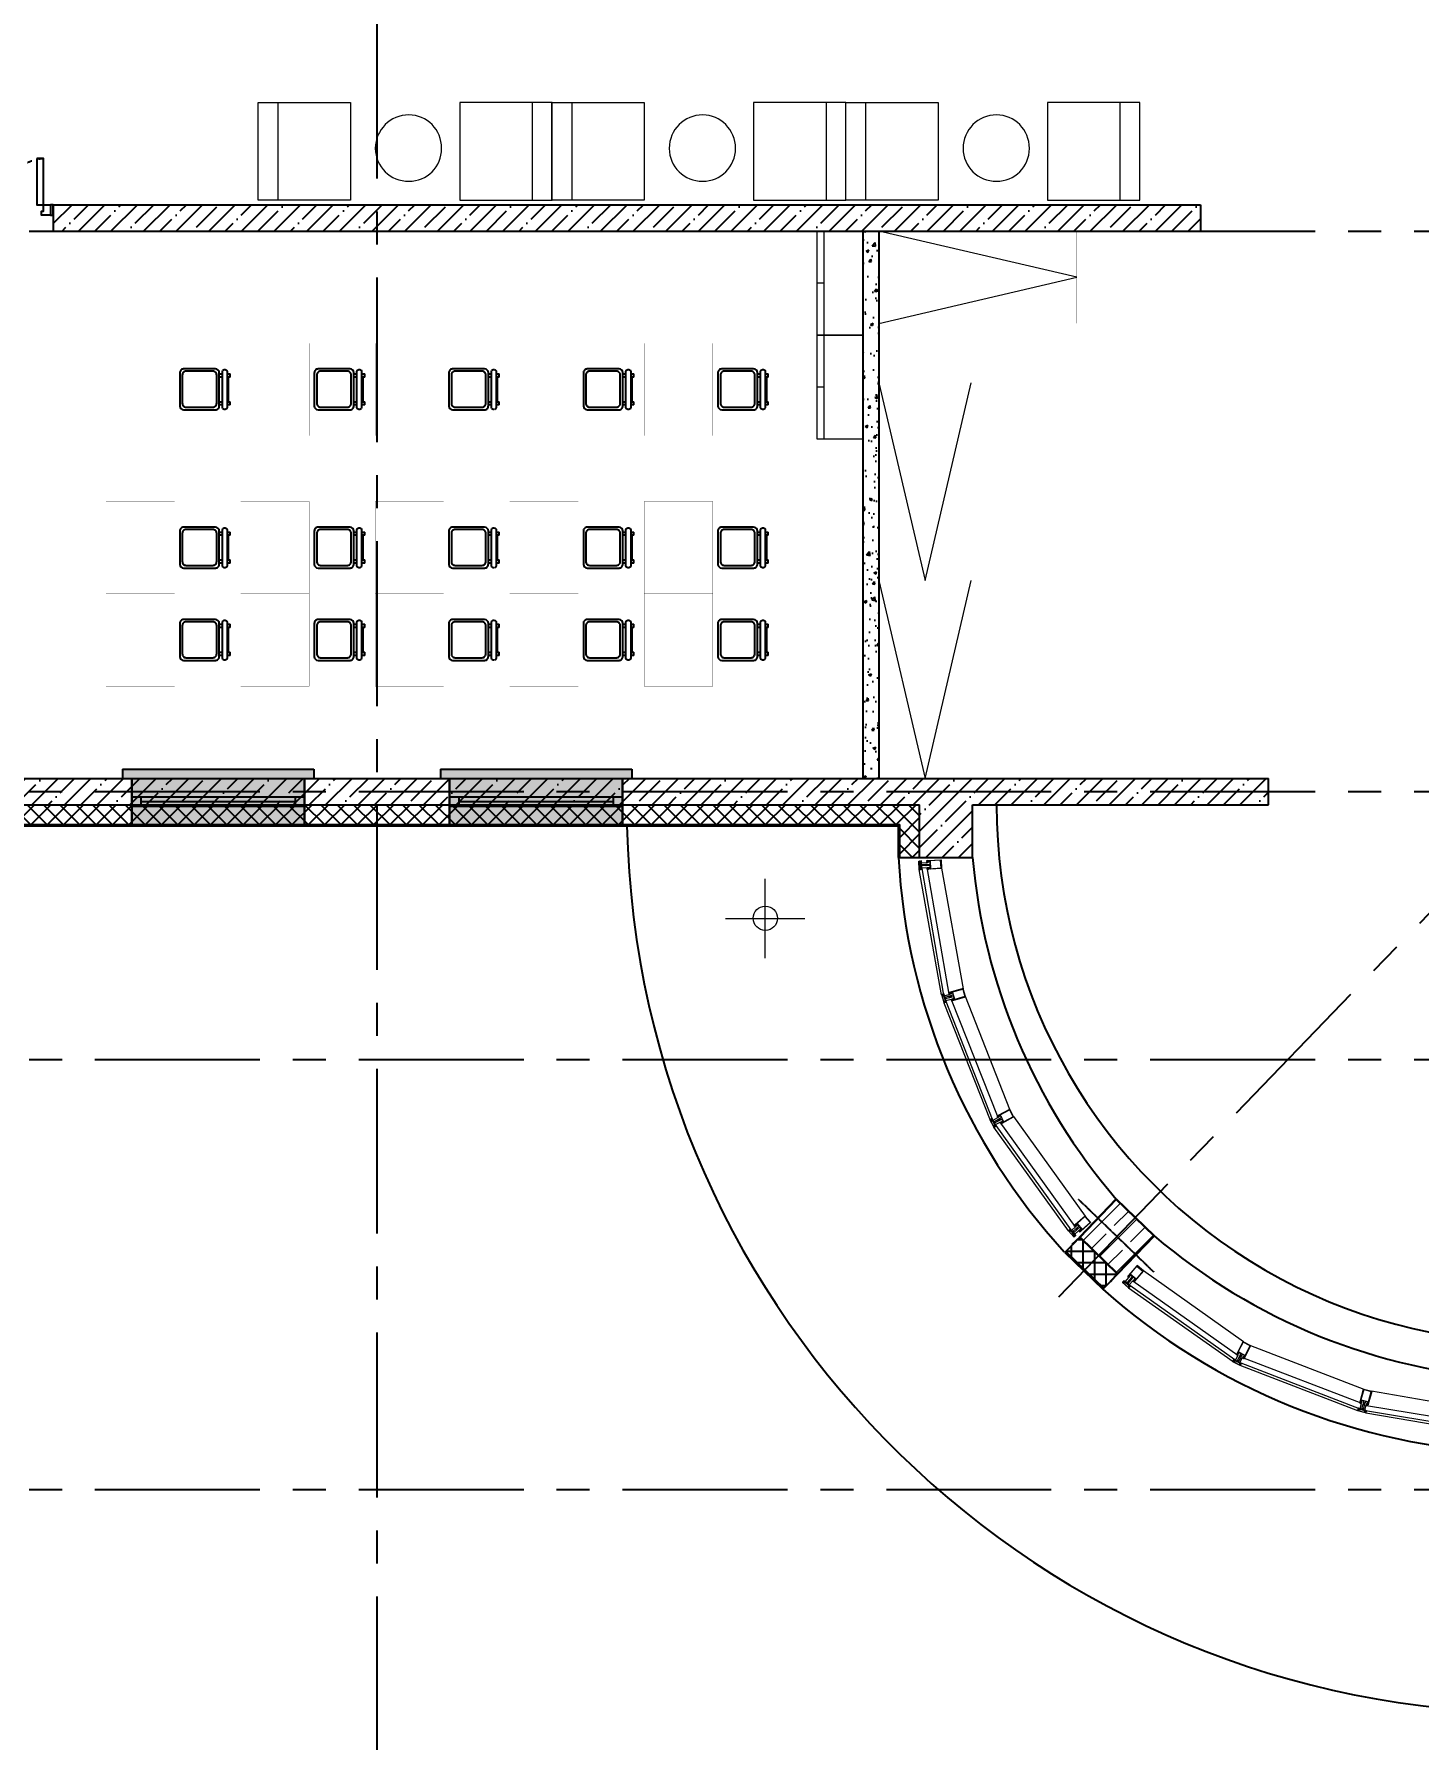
# Model space of a CAD drawing. Header units: millimetres. Extents: x -9318 to 9016603, y 0 to 838141.
# Drawn here: x 86807 to 97305, y 275963 to 288896 of the extents above; entities that cross this region are included whole.
import ezdxf
from ezdxf import colors
from ezdxf.entities.mleader import LeaderData, LeaderLine
from ezdxf.math import Vec2, Vec3

# ---------------------------------------------------------------- set-up
doc = ezdxf.new("R2010")
doc.units = ezdxf.units.MM
doc.linetypes.add('ACAD_ISO03W100', pattern=[30, 12, -18])
doc.linetypes.add('CENTER', pattern=[2, 1.25, -0.25, 0.25, -0.25])
for name, color, linetype, lineweight in [('АР_Перегородки витражные', 152, 'Continuous', 13), ('АР_Сущ Несущая стена', 202, 'Continuous', 30), ('АР_Штриховка монолит', 250, 'Continuous', 9), ('ТХ_мебель передв', 250, 'Continuous', 13)]:
    doc.layers.add(name, color=color, linetype=linetype, lineweight=lineweight)
doc.styles.add('ISOCPEUR', font='isocpeur.ttf', dxfattribs={"width": 0.7})
pattern_1 = [(90, (140697.79, 216407.274), (-87.5, 0), []), (180, (140697.79, 216407.274), (-7e-15, -87.5), [])]
pattern_2 = [(335.76716334, (-69115.3163, 318510.941), (0.651582564, 1.447617495), []), (65.76716334, (-69115.3163, 318510.941), (-1.447617495, 0.651582564), [])]

# ---------------------------------------------------------------- blocks, each defined once
blk = doc.blocks.new('Полуторная_на лестницу')
at = {"color": 8}
for points in [[(75, 80), (75, 1080), (125, 1080), (125, 80)], [(1375, 430), (1375, 80), (1425, 80), (1425, 430)]]:
    blk.add_lwpolyline(points, close=True, dxfattribs=at)
for points in [[(0, 0), (0, 80), (20, 80), (20, 0), (0, 0)], [(20, 80), (20, 0), (90, 0), (90, 30), (75, 30), (75, 80), (20, 80)], [(1480, 80), (1480, 0), (1410, 0), (1410, 30), (1425, 30), (1425, 80), (1480, 80)], [(1500, 0), (1500, 80), (1480, 80), (1480, 0), (1500, 0)]]:
    blk.add_lwpolyline(points, dxfattribs=at)
at = {"color": 8, "linetype": 'ACAD_ISO03W100', "ltscale": 3}
for centre, radius, start, end in [((75, 80), 1000, 0, 90), ((1465, 40), 392, 95.9075, 174.0925)]:
    blk.add_arc(centre, radius, start, end, dxfattribs=at)
blk = doc.blocks.new('*U867')
h = blk.add_hatch(color=8)
h.dxf.hatch_style = 1
h.paths.add_polyline_path([(-1380, -210), (70, -210), (70, -140), (0, -140), (0, 220), (-1310, 220), (-1310, -140), (-1380, -140)])
at = {"color": 8, "lineweight": 30}
for p, q in [((-1310, -140), (-1310, 220)), ((0, -140), (0, 220))]:
    blk.add_line(p, q, dxfattribs=at)
at = {"color": 8}
for p, q in [((0, 220), (-1310, 220)), ((-1310, 70), (0, 70)), ((-1310, 0), (0, 0)), ((-1240, 0), (-1240, 70)), ((-1240, 35), (-70, 35)), ((-70, 0), (-70, 70)), ((-1380, -210), (-1380, -140)), ((-1380, -140), (-1310, -140)), ((-1380, -210), (70, -210)), ((0, -140), (70, -140)), ((70, -210), (70, -140))]:
    blk.add_line(p, q, dxfattribs=at)
blk = doc.blocks.new('*U852')
h = blk.add_hatch(color=8)
h.dxf.hatch_style = 1
h.paths.add_polyline_path([(-1380, -210), (70, -210), (70, -140), (0, -140), (0, 220), (-1310, 220), (-1310, -140), (-1380, -140)])
at = {"color": 8, "lineweight": 30}
for p, q in [((-1310, -140), (-1310, 220)), ((0, -140), (0, 220))]:
    blk.add_line(p, q, dxfattribs=at)
at = {"color": 8}
for p, q in [((0, 220), (-1310, 220)), ((-1310, 70), (0, 70)), ((-1310, 0), (0, 0)), ((-1240, 0), (-1240, 70)), ((-1240, 35), (-70, 35)), ((-70, 0), (-70, 70)), ((-1380, -210), (-1380, -140)), ((-1380, -140), (-1310, -140)), ((-1380, -210), (70, -210)), ((0, -140), (70, -140)), ((70, -210), (70, -140))]:
    blk.add_line(p, q, dxfattribs=at)
blk = doc.blocks.new('_DotSmall')
at = {"color": 8, "linetype": 'ByBlock', "const_width": 0.5}
blk.add_lwpolyline([(-0.0625, 0, 1), (0.0625, 0, 1)], format="xyb", close=True, dxfattribs=at)
blk = doc.blocks.new('стойка витр.')
h = blk.add_hatch()
h.set_pattern_fill('ANSI37', color=8, scale=0.5, angle=-69.2328)
h.set_pattern_definition(pattern_2)
edge = h.paths.add_edge_path()
edge.add_line((-23, 14), (-23, 15))
edge.add_arc((-23, 15), 0.427, 20.7605, 72.3)
edge.add_arc((-23, 16), 0.427, 110.764, 252.288, ccw=False)
edge.add_line((-23, 16), (-22, 16))
edge.add_arc((-22, 16), 0.183, 20.749, 110.7854, ccw=False)
edge.add_line((-22, 16), (-22, 16))
edge.add_arc((-22, 16), 0.183, 200.7666, 335.778)
edge.add_line((-22, 16), (-21, 18))
edge.add_arc((-22, 18), 0.637, 344.3928, 381.7249)
edge.add_line((-21, 18), (-23, 22))
edge.add_arc((-23, 22), 0.637, 19.8094, 57.1415)
edge.add_line((-23, 22), (-24, 23))
edge.add_arc((-24, 23), 0.183, 65.7564, 200.7677)
edge.add_line((-25, 23), (-24, 23))
edge.add_arc((-25, 23), 0.183, -69.251, 20.7854, ccw=False)
edge.add_line((-25, 23), (-26, 22))
edge.add_arc((-26, 23), 0.427, 149.2464, 290.7703, ccw=False)
edge.add_arc((-27, 23), 0.427, 329.2344, 380.7738)
edge.add_line((-26, 23), (-27, 24))
edge.add_arc((-27, 24), 0.183, 20.749, 110.7854)
edge.add_line((-27, 24), (-33, 22))
edge.add_arc((-33, 21), 0.306, 107.612, 200.6883)
edge.add_line((-34, 21), (-33, 21))
edge.add_arc((-33, 21), 0.304, 200.7453, 225.8124)
edge.add_line((-33, 21), (-32, 19))
edge.add_arc((-32, 19), 0.305, -108.8628, 45.7814, ccw=False)
edge.add_arc((-29, 28), 9.95, 231.9543, 250.0412, ccw=False)
edge.add_arc((-35, 20), 0.4, 42.3093, 119.225)
edge.add_arc((-35, 20), 0.602, 134.395, 228.6478)
edge.add_arc((-29, 28), 11, 232.0873, 240.8889)
edge.add_arc((-37, 13), 6.09, 40.7589, 60.6144, ccw=False)
edge.add_arc((-33, 17), 0.305, -34.8959, 41.6027, ccw=False)
edge.add_line((-32, 16), (-33, 16))
edge.add_arc((-33, 16), 0.305, 145.1101, 256.4243)
edge.add_line((-33, 15), (-32, 15))
edge.add_arc((-32, 15), 0.305, -34.8899, 76.4243, ccw=False)
edge.add_line((-32, 15), (-32, 14))
edge.add_arc((-32, 14), 0.305, 145.1101, 256.4243)
edge.add_line((-32, 13), (-31, 13))
edge.add_arc((-31, 13), 0.305, -24.2247, 76.4204, ccw=False)
edge.add_line((-31, 13), (-32, 11))
edge.add_arc((-31, 11), 0.305, 155.7711, 290.7403)
edge.add_line((-31, 11), (-23, 14))
edge.add_arc((-23, 14), 0.183, 290.749, 380.749)
edge = h.paths.add_edge_path(flags=16)
edge.add_line((-23, 21), (-22, 19))
edge.add_arc((-23, 18), 0.541, -69.2328, 20.7672, ccw=False)
edge.add_line((-23, 18), (-23, 18))
edge.add_arc((-24, 18), 0.541, 200.7672, 290.7672, ccw=False)
edge.add_line((-24, 18), (-25, 20))
edge.add_arc((-25, 20), 0.541, 110.7672, 200.7672, ccw=False)
edge.add_line((-25, 21), (-24, 21))
edge.add_arc((-24, 21), 0.541, 20.7672, 110.7672, ccw=False)
edge = h.paths.add_edge_path(flags=16)
edge.add_line((-27, 20), (-26, 17))
edge.add_arc((-26, 17), 0.541, -69.2328, 20.7672, ccw=False)
edge.add_line((-26, 16), (-28, 15))
edge.add_arc((-28, 16), 0.541, 200.7672, 290.7672, ccw=False)
edge.add_line((-29, 15), (-30, 19))
edge.add_arc((-30, 19), 0.541, 110.7672, 200.7672, ccw=False)
edge.add_line((-30, 20), (-28, 21))
edge.add_arc((-27, 20), 0.541, 20.7672, 110.7672, ccw=False)
h = blk.add_hatch()
h.set_pattern_fill('ANSI37', color=8, scale=0.5, angle=-69.2328)
h.set_pattern_definition([(335.76716334, (-69115.9168, 318510.7132), (0.651582564, 1.447617495), []), (65.76716334, (-69115.9168, 318510.7132), (-1.447617495, 0.651582564), [])])
edge = h.paths.add_edge_path()
edge.add_arc((-61, -46), 0.549, 155.7657, 200.7672)
edge.add_line((-62, -46), (-61, -44))
edge.add_arc((-61, -44), 0.183, 20.7672, 155.7657)
edge.add_line((-61, -44), (-61, -45))
edge.add_arc((-61, -45), 0.183, 200.7672, 290.7672)
edge.add_line((-61, -45), (-59, -44))
edge.add_arc((-60, -44), 0.427, -69.2328, 72.2936)
edge.add_arc((-59, -43), 0.427, 200.7672, 252.2936)
edge.add_line((-60, -43), (-63, -35))
edge.add_arc((-63, -34), 0.305, 110.7672, 200.7672)
edge.add_line((-63, -34), (-61, -33))
edge.add_arc((-60, -34), 0.304, 76.4029, 110.7672)
edge.add_line((-60, -33), (-60, -34))
edge.add_arc((-108, -56), 53, 16.7114, 24.8229)
edge.add_line((-57, -41), (-58, -41))
edge.add_arc((-58, -41), 0.305, 145.1109, 256.4234)
edge.add_line((-58, -42), (-57, -42))
edge.add_arc((-57, -42), 0.305, -34.8891, 76.4234)
edge.add_line((-57, -42), (-57, -43))
edge.add_arc((-57, -43), 0.305, 145.1109, 256.4234)
edge.add_line((-57, -44), (-56, -44))
edge.add_arc((-56, -44), 0.305, -34.8891, 76.4234)
edge.add_line((-56, -44), (-56, -45))
edge.add_arc((-56, -45), 0.305, 145.1109, 256.4234)
edge.add_line((-56, -46), (-55, -46))
edge.add_arc((-56, -46), 0.305, -34.8891, 76.4234)
edge.add_line((-55, -46), (-56, -47))
edge.add_arc((-56, -47), 0.305, 145.1109, 256.4234)
edge.add_line((-56, -47), (-55, -48))
edge.add_arc((-55, -48), 0.305, -34.8891, 76.4234)
edge.add_line((-55, -48), (-55, -49))
edge.add_arc((-55, -49), 0.305, 145.1109, 256.4234)
edge.add_line((-55, -49), (-54, -50))
edge.add_arc((-54, -50), 0.305, -34.8891, 76.4234)
edge.add_line((-54, -50), (-54, -51))
edge.add_arc((-54, -51), 0.305, 145.1109, 256.4234)
edge.add_line((-54, -51), (-53, -51))
edge.add_arc((-53, -52), 0.305, -43.6751, 76.4279)
edge.add_line((-53, -52), (-54, -53))
edge.add_arc((-54, -53), 0.305, 136.3286, 262.7471)
edge.add_arc((-55, -61), 7.99, 59.586, 82.7471)
edge.add_arc((-51, -54), 0.305, 253.291, 419.586)
edge.add_arc((-53, -61), 6.03, 73.291, 110.7672)
edge.add_line((-55, -55), (-55, -55))
edge.add_arc((-55, -55), 0.427, 200.7672, 290.7672)
edge.add_line((-55, -55), (-57, -51))
edge.add_arc((-56, -51), 0.427, 149.2366, 200.7672)
edge.add_arc((-57, -51), 0.427, -30.7634, 40.0143)
edge.add_arc((-57, -51), 0.427, 40.0005, 110.7672)
edge.add_line((-57, -50), (-58, -51))
edge.add_arc((-58, -51), 0.183, 110.7672, 200.7672)
edge.add_line((-58, -51), (-58, -51))
edge.add_arc((-59, -51), 0.183, 245.7686, 380.7672)
edge.add_line((-59, -51), (-60, -51))
edge.add_arc((-60, -50), 0.549, 200.7672, 245.7686)
edge.add_line((-60, -50), (-62, -46))
edge = h.paths.add_edge_path(flags=16)
edge.add_arc((-59, -49), 0.541, 200.7672, 290.7672)
edge.add_line((-61, -47), (-60, -49))
edge.add_arc((-60, -47), 0.541, 110.7672, 200.7672)
edge.add_line((-59, -46), (-60, -46))
edge.add_arc((-59, -46), 0.541, 20.7672, 110.7672)
edge.add_line((-58, -48), (-59, -46))
edge.add_arc((-58, -49), 0.541, -69.2328, 20.7672)
edge.add_line((-59, -50), (-58, -49))
h = blk.add_hatch()
h.set_pattern_fill('ANSI37', color=8, scale=0.5, angle=-69.2328)
h.set_pattern_definition(pattern_2)
edge = h.paths.add_edge_path()
edge.add_line((-8, -26), (-7, -27))
edge.add_arc((-8, -27), 0.427, -30.7656, 20.7738, ccw=False)
edge.add_arc((-7, -27), 0.427, 149.2464, 290.7703)
edge.add_line((-7, -28), (-6, -27))
edge.add_arc((-6, -27), 0.183, 290.749, 380.7854)
edge.add_line((-6, -27), (-6, -27))
edge.add_arc((-6, -27), 0.183, 65.7564, 200.7677, ccw=False)
edge.add_line((-5, -27), (-4, -27))
edge.add_arc((-4, -28), 0.637, 19.8094, 57.1415, ccw=False)
edge.add_line((-4, -28), (-2, -31))
edge.add_arc((-3, -32), 0.637, -15.6072, 21.7249, ccw=False)
edge.add_line((-2, -32), (-3, -33))
edge.add_arc((-3, -33), 0.183, 200.7666, 335.778, ccw=False)
edge.add_line((-3, -33), (-3, -33))
edge.add_arc((-3, -33), 0.183, 20.749, 110.7854)
edge.add_line((-3, -33), (-4, -34))
edge.add_arc((-4, -34), 0.427, 110.764, 252.288)
edge.add_arc((-5, -35), 0.427, 20.7605, 72.3, ccw=False)
edge.add_line((-4, -35), (-4, -36))
edge.add_arc((-4, -36), 0.183, -69.251, 20.7854, ccw=False)
edge.add_line((-4, -36), (-11, -38))
edge.add_arc((-11, -38), 0.306, 200.846, 293.9223, ccw=False)
edge.add_line((-11, -38), (-11, -38))
edge.add_arc((-11, -37), 0.304, 175.722, 200.789, ccw=False)
edge.add_line((-11, -37), (-11, -35))
edge.add_arc((-12, -35), 0.305, 355.7529, 510.3972)
edge.add_arc((-3, -40), 9.95, 151.4932, 169.58)
edge.add_arc((-13, -38), 0.4, 282.3093, 359.225, ccw=False)
edge.add_arc((-13, -38), 0.602, 172.8865, 267.1393, ccw=False)
edge.add_arc((-3, -40), 11, 160.6454, 169.447, ccw=False)
edge.add_arc((-19, -34), 6.09, 340.92, 360.7754)
edge.add_arc((-13, -34), 0.305, 359.9316, 436.4302)
edge.add_line((-13, -34), (-14, -34))
edge.add_arc((-14, -33), 0.305, 145.1101, 256.4243, ccw=False)
edge.add_line((-14, -33), (-14, -32))
edge.add_arc((-14, -32), 0.305, 325.1101, 436.4243)
edge.add_line((-14, -32), (-15, -32))
edge.add_arc((-15, -31), 0.305, 145.1101, 256.4243, ccw=False)
edge.add_line((-15, -31), (-14, -30))
edge.add_arc((-15, -30), 0.305, 325.1139, 425.759)
edge.add_line((-15, -30), (-16, -29))
edge.add_arc((-16, -29), 0.305, 110.794, 245.7633, ccw=False)
edge.add_line((-16, -29), (-8, -26))
edge.add_arc((-8, -26), 0.183, 20.7854, 110.7854, ccw=False)
edge = h.paths.add_edge_path(flags=16)
edge.add_line((-3, -31), (-4, -29))
edge.add_arc((-5, -29), 0.541, 20.7672, 110.7672)
edge.add_line((-5, -28), (-6, -29))
edge.add_arc((-6, -29), 0.541, 110.7672, 200.7672)
edge.add_line((-6, -29), (-5, -32))
edge.add_arc((-5, -32), 0.541, 200.7672, 290.7672)
edge.add_line((-5, -32), (-4, -32))
edge.add_arc((-4, -31), 0.541, 290.7672, 380.7672)
edge = h.paths.add_edge_path(flags=16)
edge.add_line((-7, -33), (-8, -29))
edge.add_arc((-9, -30), 0.541, 20.7672, 110.7672)
edge.add_line((-9, -29), (-11, -30))
edge.add_arc((-11, -31), 0.541, 110.7672, 200.7672)
edge.add_line((-11, -31), (-10, -34))
edge.add_arc((-10, -34), 0.541, 200.7672, 290.7672)
edge.add_line((-9, -35), (-7, -34))
edge.add_arc((-7, -33), 0.541, 290.7672, 380.7672)
at = {"color": 8, "lineweight": 0, "ltscale": 100, "transparency": 33554687}
for points in [[(-69, -58), (-90, -2), (-90, -1), (-89, -1), (-89, -1), (-88, -3), (-87, -3), (-87, -3), (-86, -3), (-87, -1), (-87, 0), (-82, 2), (-81, 1), (-80, 1), (-77, 4), (-78, 5), (-90, 0), (-91, -2), (-70, -59), (-68, -60), (-55, -55), (-55, -54), (-59, -54), (-59, -54), (-60, -56), (-65, -58), (-66, -57), (-67, -55), (-67, -55), (-68, -55), (-68, -56), (-67, -58), (-67, -58), (-68, -59)], [(66, 59), (-27, 24), (-26, 22), (-25, 22), (-25, 22), (-25, 23), (-21, 25), (-19, 21), (-19, 21), (-19, 21), (-18, 17), (-22, 16), (-23, 17), (-23, 16), (-23, 16), (-23, 14), (-17, 16), (-16, 17), (-15, 20), (-15, 20), (-17, 24), (-17, 25), (-17, 25), (-14, 27), (-12, 26), (-4, 5), (-5, 4), (-33, -7), (-33, -7), (-32, -8), (-31, -9), (-30, -9), (-30, -9), (-29, -9), (-29, -8), (-28, -9), (-27, -8), (-27, -8), (-26, -8), (-25, -7), (-25, -7), (-25, -7), (-24, -7), (-24, -6), (-23, -7), (-22, -6), (-22, -6), (-21, -6), (-20, -6), (-20, -5), (-20, -5), (-19, -5), (-18, -4), (-18, -5), (-17, -4), (-15, -5), (-15, -6), (-16, -8), (-16, -9), (-16, -8), (-17, -9), (-18, -9), (-18, -9), (-19, -9), (-19, -10), (-20, -10), (-21, -10), (-21, -11), (-21, -10), (-23, -11), (-23, -11), (-23, -11), (-24, -11), (-24, -12), (-25, -12), (-26, -12), (-26, -13), (-26, -12), (-28, -13), (-28, -13), (-28, -13), (-29, -13), (-29, -14), (-30, -15), (-29, -16), (-29, -16), (-1, -6), (0, -6), (8, -28), (8, -29), (4, -31), (3, -30), (3, -29), (2, -25), (2, -25), (-1, -23), (-2, -23), (-8, -25), (-7, -27), (-6, -28), (-6, -27), (-6, -26), (-2, -25), (0, -28), (0, -28), (0, -29), (1, -32), (-4, -34), (-4, -33), (-4, -33), (-5, -34), (-4, -36), (89, -1), (89, 1), (67, 59)], [(64, 56), (85, 0), (11, -28), (-11, 28)]]:
    blk.add_lwpolyline(points, close=True, dxfattribs=at)
for points in [[(-74, -6), (-74, -6), (-75, -6), (-74, -7), (-77, -8, -0.414362), (-77, -8), (-79, -2, -0.414326), (-79, 0), (-77, 0), (-77, -1), (-76, 0), (-76, 0), (-77, 3, 0.551224), (-78, 4), (-80, 1, -0.267349), (-81, 1), (-82, 1, 0.249629), (-83, 1), (-86, -2, 0.827043), (-86, -3), (-82, -2, -0.414326), (-81, -2), (-78, -9, 0.414326), (-77, -10), (-76, -9, -0.082799), (-72, -16), (-68, -26), (-68, -26), (-68, -26), (-65, -35, -0.082799), (-63, -43), (-64, -44, 0.414326), (-65, -45), (-62, -52, -0.414326), (-62, -53), (-66, -55, 0.827043), (-66, -56), (-61, -56, 0.249629), (-61, -55), (-60, -54, -0.267349), (-59, -54), (-56, -54, 0.551224), (-56, -54), (-57, -51), (-57, -50), (-58, -50), (-58, -51), (-59, -52, -0.414326), (-60, -51), (-63, -45, -0.414362), (-63, -45), (-60, -44), (-60, -45), (-60, -45), (-59, -44)], [(-74, 3, 0.57795), (-74, 4), (-75, 4, -0.615334), (-75, 4, 0.101403), (-74, 7, 0.887085), (-74, 7, -0.164997), (-77, 5), (-77, 5, 0.414304), (-78, 4), (-76, 1, 0.228696), (-76, 1, -0.319049), (-76, 0, -0.319002), (-76, 0), (-77, -1, -0.4144), (-77, -1), (-78, 0, 0.668339), (-78, 0), (-79, -2, 0.198883), (-79, -2), (-77, -6, 0.198883), (-77, -7), (-75, -7, 0.668339), (-75, -7), (-75, -7, -0.4144), (-75, -7), (-74, -6, -0.710202), (-73, -7, 0.228696), (-73, -7), (-70, -16, 0.414362), (-70, -16), (-67, -15, 0.151171), (-67, -15), (-67, -15, 0.035408), (-70, -8), (-71, -7, -0.527868), (-71, -7), (-70, -6, 0.527868), (-71, -6), (-72, -5, -0.527868), (-72, -5), (-71, -4, 0.527868), (-71, -4), (-72, -4, -0.527868), (-72, -3), (-72, -2, 0.527868), (-72, -2), (-73, -2, -0.527868), (-73, -1), (-73, 0, 0.527868), (-73, 0), (-74, 0, -0.527868), (-74, 1), (-73, 1, 0.527868), (-74, 2), (-74, 2, -0.527868), (-75, 3)], [(-23, 14), (-23, 15, 0.228752), (-23, 15, -0.710164), (-23, 16), (-22, 16, -0.4144), (-22, 16), (-22, 16, 0.66825), (-22, 16), (-21, 18, 0.164348), (-21, 18), (-23, 22, 0.164348), (-23, 22), (-24, 23, 0.66825), (-25, 23), (-24, 23, -0.4144), (-25, 23), (-26, 22, -0.710164), (-26, 23, 0.228752), (-26, 23), (-27, 24, 0.4144), (-27, 24), (-33, 22, 0.430028), (-34, 21), (-33, 21, 0.109814), (-33, 21), (-32, 19, -0.800036), (-32, 18, -0.079083), (-35, 20, 0.348803), (-35, 20, 0.436125), (-35, 19, 0.038423), (-34, 18, -0.086853), (-32, 17, -0.346763), (-32, 16), (-33, 16, 0.527877), (-33, 15), (-32, 15, -0.527877), (-32, 15), (-32, 14, 0.527877), (-32, 13), (-31, 13, -0.469739), (-31, 13), (-32, 11, 0.667984), (-31, 11), (-23, 14, 0.414214)], [(-32, -8), (-33, -7, 0.523933), (-33, -7), (-64, -19, 0.414326), (-65, -20), (-64, -21, 0.410627), (-63, -21), (-63, -21, 0.492552), (-63, -21), (-63, -20, -0.441111), (-63, -20), (-61, -19, -0.208057), (-60, -19, -0.000016), (-57, -21, -0.439819), (-56, -22, -0.000016), (-58, -25, -0.208057), (-58, -26), (-60, -27, -0.441111), (-60, -26), (-61, -26, 0.492552), (-61, -26), (-61, -26, 0.410627), (-62, -27), (-61, -28, 0.414326), (-61, -28), (-30, -17, 0.523933), (-29, -16), (-30, -15)], [(-53, -51, -0.57795), (-53, -52), (-54, -53, 0.615334), (-54, -53, -0.101403), (-51, -54, -0.887085), (-51, -55, 0.164997), (-55, -55), (-55, -55, -0.414304), (-55, -55), (-57, -51, -0.228696), (-57, -51, 0.319049), (-57, -50, 0.319002), (-57, -50), (-58, -51, 0.4144), (-58, -51), (-58, -51, -0.668339), (-59, -51), (-60, -51, -0.198883), (-60, -50), (-62, -46, -0.198883), (-62, -46), (-61, -44, -0.668339), (-61, -44), (-61, -45, 0.4144), (-61, -45), (-59, -44, 0.710202), (-59, -43, -0.228696), (-60, -43), (-63, -35, -0.414362), (-63, -34), (-61, -33, -0.151171), (-60, -33), (-60, -34, -0.035408), (-57, -41), (-58, -41, 0.527868), (-58, -42), (-57, -42, -0.527868), (-57, -42), (-57, -43, 0.527868), (-57, -44), (-56, -44, -0.527868), (-56, -44), (-56, -45, 0.527868), (-56, -46), (-55, -46, -0.527868), (-55, -46), (-56, -47, 0.527868), (-56, -47), (-55, -48, -0.527868), (-55, -48), (-55, -49, 0.527868), (-55, -49), (-54, -50, -0.527868), (-54, -50), (-54, -51, 0.527868), (-54, -51)], [(-8, -26), (-7, -27, -0.228752), (-7, -27, 0.710164), (-7, -28), (-6, -27, 0.4144), (-6, -27), (-6, -27, -0.66825), (-5, -27), (-4, -27, -0.164348), (-4, -28), (-2, -31, -0.164348), (-2, -32), (-3, -33, -0.66825), (-3, -33), (-3, -33, 0.4144), (-3, -33), (-4, -34, 0.710164), (-4, -34, -0.228752), (-4, -35), (-4, -36, -0.4144), (-4, -36), (-11, -38, -0.430028), (-11, -38), (-11, -38, -0.109814), (-11, -37), (-11, -35, 0.800036), (-12, -35, 0.079083), (-13, -38, -0.348803), (-13, -38, -0.436125), (-14, -38, -0.038423), (-13, -36, 0.086853), (-13, -34, 0.346763), (-13, -34), (-14, -34, -0.527877), (-14, -33), (-14, -32, 0.527877), (-14, -32), (-15, -32, -0.527877), (-15, -31), (-14, -30, 0.469739), (-15, -30), (-16, -29, -0.667984), (-16, -29), (-8, -26, -0.414214)]]:
    blk.add_lwpolyline(points, format="xyb", close=True, dxfattribs=at)
for points in [[(-72, 0), (-73, 0)], [(-70, -6), (-69, -6), (-31, 9), (-31, 9), (-31, 11)], [(-27, 24), (-27, 24)], [(-23, 14), (-23, 14)], [(-56, -42), (-56, -41), (-17, -27), (-17, -27), (-16, -29)]]:
    blk.add_lwpolyline(points, dxfattribs=at)
at = {"color": 8}
blk.add_lwpolyline([(-73, 0), (-55, -48), (-54, -48), (-72, 0)], close=True, dxfattribs=at)
for points in [[(-27, 20), (-26, 17, -0.414214), (-26, 16), (-28, 15, -0.414214), (-29, 15), (-30, 19, -0.414214), (-30, 20), (-28, 21, -0.414214)], [(-23, 21), (-22, 19, -0.414214), (-23, 18), (-23, 18, -0.414214), (-24, 18), (-25, 20, -0.414214), (-25, 21), (-24, 21, -0.414214)], [(-75, -2), (-74, -4, -0.414214), (-75, -5), (-76, -5, -0.414214), (-77, -5), (-78, -3, -0.414214), (-77, -2), (-76, -2, -0.414214)], [(-58, -48), (-59, -46, 0.414214), (-59, -46), (-60, -46, 0.414214), (-61, -47), (-60, -49, 0.414214), (-59, -50), (-58, -49, 0.414214)], [(-7, -33), (-8, -29, 0.414214), (-9, -29), (-11, -30, 0.414214), (-11, -31), (-10, -34, 0.414214), (-9, -35), (-7, -34, 0.414214)], [(-3, -31), (-4, -29, 0.414214), (-5, -28), (-6, -29, 0.414214), (-6, -29), (-5, -32, 0.414214), (-5, -32), (-4, -32, 0.414214)]]:
    blk.add_lwpolyline(points, format="xyb", close=True, dxfattribs=at)
at = {"color": 8, "lineweight": 0, "ltscale": 100, "transparency": 33554687}
blk.add_arc((-33, 21), 0.305, 110.7562, 200.7779, dxfattribs=at)
blk = doc.blocks.new('A$Ccadbda81')
at = {"layer": 'АР_Перегородки витражные', "color": 8}
for p, q in [((89, -1005), (-114, -61)), ((-95, -53), (104, -1006)), ((145, -997), (-54, -43)), ((55, -46), (251, -953)), ((636, -1855), (270, -1012)), ((108, -1064), (489, -1941)), ((508, -1935), (124, -1053)), ((163, -1037), (546, -1918)), ((666, -1908), (1236, -2643)), ((1113, -2760), (520, -1993)), ((533, -1980), (1130, -2751)), ((1163, -2725), (567, -1955))]:
    blk.add_line(p, q, dxfattribs=at)
at = {"layer": 'АР_Перегородки витражные', "color": 8, "xscale": -1}
for p, rotation in [((-31, -22), 206.0439613467204), ((1196, -2723), 244.0437384224219)]:
    blk.add_blockref('стойка витр.', p, dxfattribs=dict(at, rotation=rotation))
at = {"layer": 'АР_Перегородки витражные', "color": 8}
for p, rotation in [((181, -1008), 357.0718620546067), ((579, -1924), 9.301548555461455)]:
    blk.add_blockref('стойка витр.', p, dxfattribs=dict(at, rotation=rotation))
blk = doc.blocks.new('A$C81a96c4f')
at = {"layer": 'АР_Штриховка монолит', "ltscale": 100}
h = blk.add_hatch(dxfattribs=at)
h.set_pattern_fill('ANSI35', color=8, scale=700)
h.set_pattern_definition([(45, (-977645.9, 95082.39), (-123.743687, 123.743687), []), (45, (-977522.15, 95082.39), (-123.743687, 123.743687), [218.75, -43.75, 0, -43.75])])
h.paths.add_polyline_path([(-3166, -2990), (-3443, -3278), (-3156, -3556), (-2878, -3268)])
h = blk.add_hatch(dxfattribs=at)
h.set_pattern_fill('ANSI35', color=8, scale=700)
h.set_pattern_definition([(45, (-971324.91, 95091.84), (-123.743687, 123.743687), []), (45, (-971201.17, 95091.84), (-123.743687, 123.743687), [218.75, -43.75, 0, -43.75])])
h.paths.add_polyline_path([(3166, -2990), (2878, -3268), (3156, -3556), (3443, -3278)])
h = blk.add_hatch(dxfattribs=at)
h.set_pattern_fill('ANSI35', color=8, scale=700)
h.set_pattern_definition([(45, (177458.83, -66645.68), (-123.74369, 123.74369), []), (45, (177582.58, -66645.68), (-123.74369, 123.74369), [218.75, -43.75, 0, -43.75])])
h.paths.add_polyline_path([(200, -4350), (-200, -4350), (-200, -4750), (200, -4750)])
at = {"layer": 'АР_Сущ Несущая стена', "color": 8, "ltscale": 100}
for points in [[(-2878, -3268), (-3166, -2990), (-3443, -3278), (-3156, -3556)], [(2878, -3268), (3166, -2990), (3443, -3278), (3156, -3556)], [(-200, -4350), (200, -4350), (200, -4750), (-200, -4750)]]:
    blk.add_lwpolyline(points, close=True, dxfattribs=at)
blk = doc.blocks.new('стул 5  340х340')
at = {"color": 8, "linetype": 'ByBlock', "extrusion": (-6.19742e-05, 0.000470712, 1)}
for p, q in [((-15375, 16628, 197), (-15375, 16620, 197)), ((-15087, 16642, 197), (-15361, 16642, 197)), ((-15361, 16606, 197), (-15087, 16606, 197)), ((-15341, 16665, 197), (-15316, 16665, 197)), ((-15341, 16665, 197), (-15341, 16642, 197)), ((-15341, 16606, 197), (-15341, 16583, 197)), ((-15316, 16642, 197), (-15316, 16665, 197)), ((-15316, 16653, 197), (-15129, 16653, 197)), ((-15316, 16583, 197), (-15316, 16606, 197)), ((-15129, 16665, 197), (-15104, 16665, 197)), ((-15129, 16665, 197), (-15129, 16642, 197)), ((-15129, 16606, 197), (-15129, 16583, 197)), ((-15104, 16642, 197), (-15104, 16665, 197)), ((-15104, 16583, 197), (-15104, 16606, 197)), ((-15073, 16620, 197), (-15073, 16628, 197))]:
    blk.add_line(p, q, dxfattribs=at)
at = {"color": 8, "ltscale": 100, "extrusion": (-6.19742e-05, 0.000470712, 1), "elevation": 206}
for points in [[(-15348, 16583), (-15097, 16583, -0.414169), (-15068, 16554), (-15068, 16312, -0.414258), (-15097, 16283), (-15348, 16283, -0.414169), (-15377, 16312), (-15377, 16554, -0.414258)], [(-15328, 16563), (-15114, 16563, -0.414214), (-15085, 16534), (-15085, 16331, -0.414214), (-15114, 16302), (-15328, 16302, -0.414214), (-15357, 16331), (-15357, 16534, -0.414214)]]:
    blk.add_lwpolyline(points, format="xyb", close=True, dxfattribs=at)
at = {"color": 8, "linetype": 'ByBlock', "extrusion": (-6.19742e-05, 0.000470712, 1)}
for centre, start, end in [((-15361, 16628, 206), 90, 180), ((-15361, 16620, 206), 180, 270), ((-15087, 16628, 206), 0, 90), ((-15087, 16620, 206), 270, 0)]:
    blk.add_arc(centre, 13.9, start, end, dxfattribs=at)
blk = doc.blocks.new('У018.1')
at = {"layer": 'ТХ_мебель передв', "color": 8, "ltscale": 100, "const_width": 1}
blk.add_lwpolyline([(135239, 62061), (135239, 61361), (135759, 61361), (135759, 62061)], close=True, dxfattribs=at)
blk = doc.blocks.new('Шкаф канцелярский закрытый')
at = {"layer": 'ТХ_мебель передв', "color": 8}
blk.add_lwpolyline([(207495, -155297), (207495, -154509), (207146, -154509), (207146, -155297)], close=True, dxfattribs=at)
for points in [[(207199, -154509), (207199, -155297)], [(207199, -154903), (207146, -154903)]]:
    blk.add_lwpolyline(points, dxfattribs=at)
blk = doc.blocks.new('У016')
at = {"layer": 'ТХ_мебель передв', "color": 8, "lineweight": 0, "ltscale": 100, "transparency": 33554687}
for p, q in [((-49562.5, 37416.5), (-49212.5, 35916.5)), ((-49212.5, 35916.5), (-48862.5, 37416.5))]:
    blk.add_line(p, q, dxfattribs=at)
at = {"layer": 'ТХ_мебель передв', "color": 8, "lineweight": 0, "ltscale": 100, "transparency": 33554687, "const_width": 1}
blk.add_lwpolyline([(-49562.5, 37416.5), (-49562.5, 35916.5), (-48862.5, 35916.5), (-48862.5, 37416.5)], close=True, dxfattribs=at)
blk = doc.blocks.new('Стол низкий')
at = {"layer": 'ТХ_мебель передв', "color": 8}
blk.add_open_spline([(184400, -228430, 0), (184400, -228568, 0), (184288, -228679, 0), (184151, -228679, 0), (184013, -228679, 0), (183897, -228568, 0), (183897, -228430, 0), (183897, -228287, 0), (184013, -228176, 0), (184151, -228176, 0), (184288, -228176, 0), (184400, -228287, 0), (184400, -228430, 0)], degree=3, knots=[0, 0, 0, 0, 1, 1, 1, 2, 2, 2, 3, 3, 3, 4, 4, 4, 4], dxfattribs=at)
blk = doc.blocks.new('У017')
at = {"layer": 'ТХ_мебель передв', "color": 8}
blk.add_lwpolyline([(252942, -218302), (253682, -218302), (253682, -219002), (252942, -219002)], close=True, dxfattribs=at)
blk.add_lwpolyline([(252942, -219002), (252942, -218852), (253682, -218852), (253682, -219002)], dxfattribs=at)

msp = doc.modelspace()

# ---------------------------------------------------------------- hatches: boundary and pattern name
at = {"ltscale": 100}
h = msp.add_hatch(dxfattribs=at)
h.set_pattern_fill('ANSI37', color=256, scale=700)
h.set_pattern_definition([(45, (-881264.54, 320766.49), (-61.871843, 61.871843), []), (135, (-881264.54, 320766.49), (-61.871843, -61.871843), [])])
h.paths.add_polyline_path([(63732.07, 281222.96), (70082.1, 281222.96), (70082.1, 298452.96), (63081.91, 298452.96), (63081.91, 300172.96), (62931.91, 300172.96), (62931.91, 298302.96), (69932.1, 298302.96), (69932.1, 281372.96), (63582.07, 281372.96), (63582.1, 271362.96), (76982.1, 271362.96), (76982.1, 277712.96), (85102.1, 277712.96), (85102.1, 282902.96), (93369.48, 282902.96), (93369.48, 282652.96), (93519.48, 282652.96), (93519.48, 283052.96), (84952.1, 283052.96), (84952.1, 277862.96), (76832.1, 277862.96), (76832.1, 271512.96), (63732.1, 271512.96)])
h = msp.add_hatch(dxfattribs=at)
h.set_pattern_fill('ANSI35', color=256, scale=700)
h.set_pattern_definition([(45, (-887650.71, 385962.85), (-123.743687, 123.743687), []), (45, (-887526.97, 385962.85), (-123.743687, 123.743687), [218.75, -43.75, 0, -43.75])])
h.paths.add_polyline_path([(95649.1, 287602.96), (86952.1, 287602.96), (86952.1, 287402.96), (95649.1, 287402.96)])
h = msp.add_hatch(dxfattribs=at)
h.set_pattern_fill('AR-CONC', color=256, scale=30)
h.set_pattern_definition([(50, (140697.8, 216407.27), (215.17805, -18.82564), [22.5, -247.5]), (355, (140697.8, 216407.27), (-41.6254, 225.65764), [18, -198]), (100.45144, (140715.72, 216405.7), (173.55265, 206.832), [19.12206, -210.34263]), (46.1842, (140697.8, 216467.27), (320.1724, -49.6558), [33.75, -371.25]), (96.63564, (140724.47, 216463.14), (280.3986, 292.2356), [28.6831, -315.5141]), (351.18416, (140697.8, 216467.27), (280.3986, 292.2356), [27, -297]), (21, (140727.8, 216452.27), (179.0721, -120.78567), [22.5, -247.5]), (326, (140727.8, 216452.27), (72.9946, 217.545), [18, -198]), (71.45144, (140742.72, 216442.2), (252.0667, 96.75935), [19.12206, -210.34263]), (37.5, (140697.79, 216407.274), (3.64796, 99.868156), [0, -195.6, 0, -201, 0, -198.75]), (7.5, (140697.79, 216407.27), (78.92086, 118.32351), [0, -114.6, 0, -191.1, 0, -75.75]), (327.5, (140630.89, 216407.274), (160.14673, -6.76646), [0, -75, 0, -234, 0, -310.5]), (317.5, (140600.9, 216407.27), (174.95585, 30.0315), [0, -97.5, 0, -155.4, 0, -220.5])])
h.paths.add_polyline_path([(93092.15, 287402.96), (93092.09, 283252.96), (93212.09, 283252.96), (93212.15, 287402.96)])
h = msp.add_hatch(dxfattribs=at)
h.set_pattern_fill('ANSI35', color=256, scale=700)
h.set_pattern_definition([(45, (-887755.71, 381612.85), (-123.743687, 123.743687), []), (45, (-887631.97, 381612.85), (-123.743687, 123.743687), [218.75, -43.75, 0, -43.75])])
h.paths.add_polyline_path([(96165.11, 283252.96), (84952.1, 283252.97), (84952.1, 283052.94), (93519.48, 283052.95), (93519.48, 282652.96), (93921.66, 282652.96), (93921.66, 283052.95), (96165.11, 283052.96)])
h = msp.add_hatch(dxfattribs=at)
h.set_pattern_fill('ANSI37', color=256, scale=700, angle=45)
h.set_pattern_definition(pattern_1)
h.paths.add_polyline_path([(95019.84, 279495.61), (94915.62, 279387.69), (94627.89, 279665.55), (94732.06, 279773.43)])
h = msp.add_hatch(dxfattribs=at)
h.set_pattern_fill('ANSI37', color=256, scale=700, angle=45)
h.set_pattern_definition(pattern_1)
edge = h.paths.add_edge_path()
edge.add_arc((98175.64, 283051.28), 4822.6, 223.58664, 228.41096, ccw=False)
edge.add_line((94682.47, 279726.34), (94733.62, 279775.02))
edge.add_line((94733.62, 279775.02), (95021.36, 279497.16))
edge.add_line((95021.36, 279497.16), (94974.48, 279444.34))

# ---------------------------------------------------------------- linework, layer by layer
at = {"linetype": 'CENTER', "ltscale": 1000}
for p, q in [((89407.1, 269801.69), (89407.1, 304109.16)), ((51268.34, 287402.96), (134865.51, 287402.96)), ((51268.34, 283152.96), (134865.51, 283152.96)), ((98177.1, 283052.96), (94571.82, 279319.58)), ((98177.11, 283052.96), (94571.84, 279319.58)), ((51268.34, 281122.96), (134865.51, 281122.96)), ((51268.34, 277862.96), (134865.51, 277862.96))]:
    msp.add_line(p, q, dxfattribs=at)
at = {"ltscale": 100}
for p, q in [((86952.1, 287602.96), (95649.1, 287602.96)), ((86952.1, 287602.96), (86952.1, 287402.96)), ((95649.1, 287602.96), (95649.1, 287402.96)), ((86952.1, 287402.96), (95649.1, 287402.96)), ((84952.1, 283252.96), (96165.11, 283252.96)), ((96165.11, 283052.96), (96165.11, 283252.96)), ((84952.1, 283052.96), (93519.48, 283052.96)), ((93921.66, 283052.96), (96165.11, 283052.96)), ((85102.1, 282902.96), (93369.48, 282902.96)), ((85112.1, 282892.96), (93359.48, 282892.96)), ((93359.48, 282652.96), (93519.5, 282652.96)), ((94620.94, 279658.36), (94732.09, 279773.46)), ((95019.82, 279495.59), (94908.68, 279380.5))]:
    msp.add_line(p, q, dxfattribs=at)
at = {"linetype": 'CENTER', "ltscale": 0.5}
for p, q in [((94724.35, 280061.99), (95293.2, 279512.66)), ((94724.36, 280061.99), (95277.95, 279527.4))]:
    msp.add_line(p, q, dxfattribs=at)
at = {"ltscale": 100}
for points in [[(93092.1, 283252.96), (93092.1, 287402.96)], [(93212.1, 287402.96), (93212.1, 283252.96)], [(93519.48, 282652.96), (93519.48, 283052.96)], [(93519.5, 282652.96), (93519.5, 283052.96)], [(93921.66, 282652.96), (93921.66, 283052.96)], [(93921.68, 282652.96), (93921.68, 283052.96)], [(93359.48, 282652.96), (93359.48, 282892.96)], [(93359.5, 282652.96), (93359.5, 282892.96)], [(93369.48, 282652.96), (93369.48, 282902.96)], [(93369.5, 282652.96), (93369.5, 282902.96)], [(93519.48, 282652.96), (93921.68, 282652.96)], [(94733.62, 279775.02), (94675.23, 279719.45)], [(94733.59, 279775.04), (94677.97, 279717.44)], [(94620.94, 279658.36), (94908.68, 279380.5)], [(94627.89, 279665.55), (94915.62, 279387.69)], [(95021.32, 279497.17), (94965.63, 279439.48)], [(95021.36, 279497.16), (94967.84, 279436.86)]]:
    msp.add_lwpolyline(points, dxfattribs=at)
at = {"lineweight": 0}
for points in [[(92349.71, 281889.74), (92349.71, 282492.24)], [(92048.45, 282190.99), (92650.96, 282190.99)]]:
    msp.add_lwpolyline(points, dxfattribs=at)
at = {"ltscale": 100}
for points in [[(95299.22, 279784.9), (95011.48, 280062.76), (94733.62, 279775.02), (95021.36, 279497.16)], [(95299.24, 279784.9), (95011.5, 280062.76), (94733.64, 279775.02), (95021.37, 279497.16)]]:
    msp.add_lwpolyline(points, close=True, dxfattribs=at)
at = {"lineweight": 0}
msp.add_circle((92350.04, 282192.89), 92.04, dxfattribs=at)
at = {"ltscale": 100}
for centre, radius, start, end in [((98176.73, 283052.51), 4073.78, 179.993748, 0.006228), ((98176.75, 283052.51), 4073.78, 179.993748, 0.006228), ((98179.73, 283050.41), 6880.89, 181.310425, 358.689575), ((98183.45, 282921.81), 4831.45, 183.189906, 222.410541), ((98478.4, 283045.79), 4573.63, 184.927309, 220.709278), ((98251.66, 283237.51), 4542.85, 229.464718, 266.535), ((98177.07, 283052.9), 4916.2, 228.331289, 267.668711)]:
    msp.add_arc(centre, radius, start, end, dxfattribs=at)

# ---------------------------------------------------------------- block references
for name, p in [('Полуторная_на лестницу', (85452.1, 287522.96)), ('Стол низкий', (-94503.43, 516459.22, 0)), ('Стол низкий', (-92275.68, 516459.22, 0)), ('Стол низкий', (-90047.93, 516459.22, 0)), ('У018.1', (-47886.68, 224491.53)), ('У018.1', (-46866.68, 224491.53)), ('У018.1', (-45846.68, 224491.53)), ('У018.1', (-44826.68, 224491.53)), ('У018.1', (-43806.68, 224491.53)), ('У016', (142774.6, 248836.41)), ('У018.1', (-47886.68, 223291.53)), ('У018.1', (-46866.68, 223291.53)), ('У018.1', (-45846.68, 223291.53)), ('У018.1', (-44826.68, 223291.53)), ('У018.1', (-43806.68, 223291.53)), ('У016', (142774.6, 247336.41)), ('У018.1', (-47886.68, 222591.53)), ('У018.1', (-46866.68, 222591.53)), ('У018.1', (-45846.68, 222591.53)), ('У018.1', (-44826.68, 222591.53)), ('У018.1', (-43806.68, 222591.53))]:
    msp.add_blockref(name, p)
for name, p, rotation in [('У017', (307507.31, 541319.3), 270), ('У017', (309735.06, 541319.3), 270), ('У017', (311962.8, 541319.3), 270), ('У016', (130628.6, 336265.46), 90)]:
    msp.add_blockref(name, p, dxfattribs=dict(rotation=rotation))
at = {"xscale": -1}
for name, p, rotation in [('У017', (-128268.57, 541319.3), 90), ('У017', (-126040.82, 541319.3), 90), ('У017', (-123813.08, 541319.3), 90), ('Шкаф канцелярский закрытый', (-114403.36, 132105.56), 180), ('Шкаф канцелярский закрытый', (-114403.36, 131316.72), 180), ('*U867', (88857.1, 283112.96), 180), ('*U852', (91267.1, 283112.96), 180)]:
    msp.add_blockref(name, p, dxfattribs=dict(at, rotation=rotation))
at = {"ltscale": 100, "xscale": -1}
for name, p, rotation in [('стул 5  340х340', (71627.84, 301425.38, -197), 270), ('стул 5  340х340', (72647.84, 301425.38, -197), 270), ('стул 5  340х340', (73667.84, 301425.38, -197), 270), ('стул 5  340х340', (74687.84, 301425.38, -197), 270), ('стул 5  340х340', (75707.84, 301425.38, -197), 270), ('стул 5  340х340', (71627.84, 300225.38, -197), 270), ('стул 5  340х340', (72647.84, 300225.38, -197), 270), ('стул 5  340х340', (73667.84, 300225.38, -197), 270), ('стул 5  340х340', (74687.84, 300225.38, -197), 270), ('стул 5  340х340', (75707.84, 300225.38, -197), 270), ('стул 5  340х340', (71627.84, 299525.38, -197), 270), ('стул 5  340х340', (72647.84, 299525.38, -197), 270), ('стул 5  340х340', (73667.84, 299525.38, -197), 270), ('стул 5  340х340', (74687.84, 299525.38, -197), 270), ('стул 5  340х340', (75707.84, 299525.38, -197), 270), ('A$Ccadbda81', (97909.69, 278396.37), 272.4330061418909)]:
    msp.add_blockref(name, p, dxfattribs=dict(at, rotation=rotation))
at = {"ltscale": 100, "rotation": 357.9999999999999}
msp.add_blockref('A$Ccadbda81', (93633.13, 282619.64), dxfattribs=at)
at = {"ltscale": 100}
msp.add_blockref('A$C81a96c4f', (98177.11, 283052.96), dxfattribs=at)

# ---------------------------------------------------------------- leaders
ml = msp.add_multileader_mtext('Standard')
ml.set_content('+13,200', color=8, style='ISOCPEUR')
ml.set_leader_properties(color=8, linetype='Continuous', lineweight=-1)
ml.set_arrow_properties(name='DOTSMALL')
ml.build(insert=Vec2(0, 0))
ml.multileader.update_dxf_attribs({"has_text_frame": 1, "text_left_attachment_type": 4, "text_right_attachment_type": 4, "dogleg_length": 100, "arrow_head_size": 180})
ctx = ml.context
ctx.base_point, ctx.char_height, ctx.arrow_head_size, ctx.landing_gap_size, ctx.plane_origin = Vec3(93068.63, 826103.47), 250, 180, 50, Vec3(90907.41, 825512.23)
ctx.left_attachment, ctx.right_attachment = 4, 4
notes = []
notes.append((ctx, [(0, (0, 0, 0), (0, 0), (1, 0), 1, [])]))
ctx.mtext.insert, ctx.mtext.width, ctx.mtext.line_spacing_style, ctx.mtext.flow_direction = Vec3(93118.63, 826436.81), 852.697, 2, 5
ml = msp.add_multileader_mtext('Standard')
ml.set_content('+11,550', color=8, style='ISOCPEUR')
ml.set_leader_properties(color=8, linetype='Continuous', lineweight=-1)
ml.set_arrow_properties(name='DOTSMALL')
ml.build(insert=Vec2(0, 0))
ml.multileader.update_dxf_attribs({"has_text_frame": 1, "text_left_attachment_type": 4, "text_right_attachment_type": 4, "dogleg_length": 100, "arrow_head_size": 180})
ctx = ml.context
ctx.base_point, ctx.char_height, ctx.arrow_head_size, ctx.landing_gap_size, ctx.plane_origin = Vec3(88068.63, 825358.47), 250, 180, 50, Vec3(85907.41, 824767.23)
ctx.left_attachment, ctx.right_attachment = 4, 4
notes.append((ctx, [(0, (0, 0, 0), (0, 0), (1, 0), 1, [])]))
ctx.mtext.insert, ctx.mtext.width, ctx.mtext.line_spacing_style, ctx.mtext.flow_direction = Vec3(88118.63, 825691.81), 852.697, 2, 5
ml = msp.add_multileader_mtext('Standard')
ml.set_content('+13,700', color=8, style='ISOCPEUR')
ml.set_leader_properties(color=8, linetype='Continuous', lineweight=-1)
ml.set_arrow_properties(name='DOTSMALL')
ml.build(insert=Vec2(0, 0))
ml.multileader.update_dxf_attribs({"has_text_frame": 1, "text_left_attachment_type": 4, "text_right_attachment_type": 4, "dogleg_length": 100, "arrow_head_size": 180})
ctx = ml.context
ctx.base_point, ctx.char_height, ctx.arrow_head_size, ctx.landing_gap_size, ctx.plane_origin = Vec3(118053.07, 658154.33), 250, 180, 50, Vec3(117803.7, 657493.51)
ctx.left_attachment, ctx.right_attachment = 4, 4
notes.append((ctx, [(0, (0, 0, 0), (0, 0), (1, 0), 1, [])]))
ctx.mtext.insert, ctx.mtext.width, ctx.mtext.line_spacing_style, ctx.mtext.flow_direction = Vec3(118103.07, 658487.66), 852.697, 2, 5
ml = msp.add_multileader_mtext('Standard')
ml.set_content('+15,850', color=8, style='ISOCPEUR')
ml.set_leader_properties(color=8, linetype='Continuous', lineweight=-1)
ml.set_arrow_properties(name='DOTSMALL')
ml.build(insert=Vec2(0, 0))
ml.multileader.update_dxf_attribs({"has_text_frame": 1, "text_left_attachment_type": 4, "text_right_attachment_type": 4, "dogleg_length": 100, "arrow_head_size": 180})
ctx = ml.context
ctx.base_point, ctx.char_height, ctx.arrow_head_size, ctx.landing_gap_size, ctx.plane_origin = Vec3(116043.29, 652621.27), 250, 180, 50, Vec3(116522.41, 649668.82)
ctx.left_attachment, ctx.right_attachment = 4, 4
notes.append((ctx, [(0, (0, 0, 0), (0, 0), (1, 0), 1, [])]))
ctx.mtext.insert, ctx.mtext.width, ctx.mtext.line_spacing_style, ctx.mtext.flow_direction = Vec3(116093.29, 652954.61), 852.697, 2, 5
ml = msp.add_multileader_mtext('Standard')
ml.set_content('+9,800', color=8, style='ISOCPEUR')
ml.set_leader_properties(color=8, linetype='Continuous', lineweight=-1)
ml.set_arrow_properties(name='DOTSMALL')
ml.build(insert=Vec2(0, 0))
ml.multileader.update_dxf_attribs({"has_text_frame": 1, "text_left_attachment_type": 4, "text_right_attachment_type": 4, "dogleg_length": 100, "arrow_head_size": 180})
ctx = ml.context
ctx.base_point, ctx.char_height, ctx.arrow_head_size, ctx.landing_gap_size, ctx.plane_origin = Vec3(118053.07, 538154.33), 250, 180, 50, Vec3(117803.7, 537493.51)
ctx.left_attachment, ctx.right_attachment = 4, 4
notes.append((ctx, [(0, (0, 0, 0), (0, 0), (1, 0), 1, [])]))
ctx.mtext.insert, ctx.mtext.width, ctx.mtext.line_spacing_style, ctx.mtext.flow_direction = Vec3(118103.07, 538487.66), 852.697, 2, 5
ml = msp.add_multileader_mtext('Standard')
ml.set_content('+11,750', color=8, style='ISOCPEUR')
ml.set_leader_properties(color=8, linetype='Continuous', lineweight=-1)
ml.set_arrow_properties(name='DOTSMALL')
ml.build(insert=Vec2(0, 0))
ml.multileader.update_dxf_attribs({"has_text_frame": 1, "text_left_attachment_type": 4, "text_right_attachment_type": 4, "dogleg_length": 100, "arrow_head_size": 180})
ctx = ml.context
ctx.base_point, ctx.char_height, ctx.arrow_head_size, ctx.landing_gap_size, ctx.plane_origin = Vec3(116043.29, 532621.27), 250, 180, 50, Vec3(116522.41, 529668.82)
ctx.left_attachment, ctx.right_attachment = 4, 4
notes.append((ctx, [(0, (0, 0, 0), (0, 0), (1, 0), 1, [])]))
ctx.mtext.insert, ctx.mtext.width, ctx.mtext.line_spacing_style, ctx.mtext.flow_direction = Vec3(116093.29, 532954.61), 852.697, 2, 5
for ctx, leaders in notes:
    for number, flags, end, landing, length, lines in leaders:
        leader = LeaderData()
        leader.index, (leader.has_last_leader_line, leader.has_dogleg_vector, leader.attachment_direction) = number, flags
        leader.last_leader_point, leader.dogleg_vector, leader.dogleg_length = Vec3(end), Vec3(landing), length
        for number, points, colour, breaks in lines:
            line = LeaderLine()
            line.index, line.vertices, line.color, line.breaks = number, Vec3.list(points), colors.encode_raw_color(colour), breaks
            leader.lines.append(line)
        ctx.leaders.append(leader)

doc.saveas('drawing.dxf')
